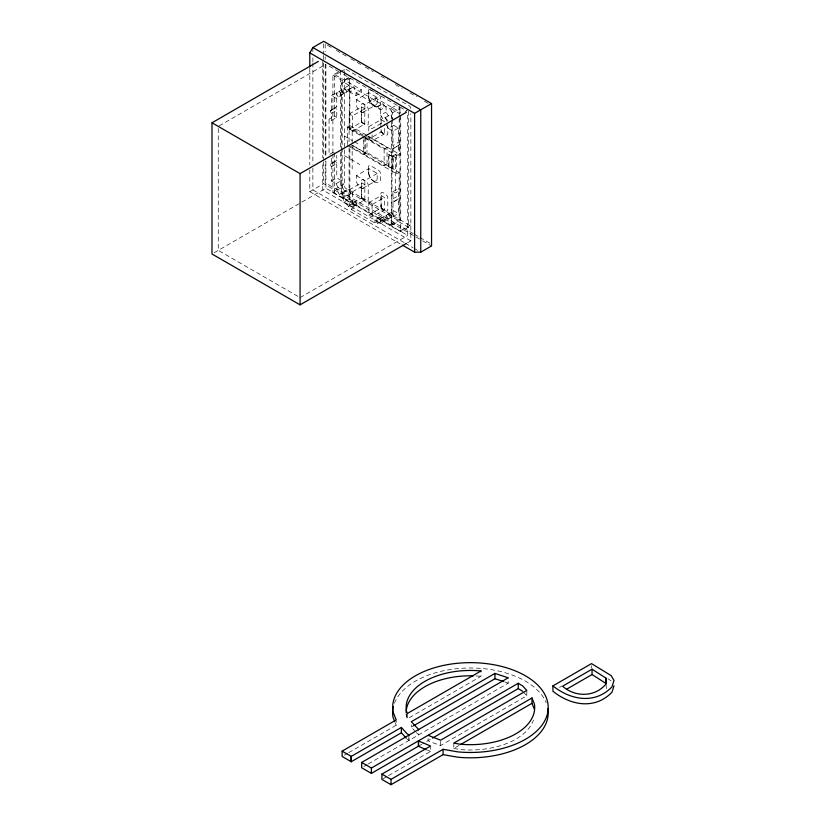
<?xml version="1.0" encoding="UTF-8"?>
<svg xmlns="http://www.w3.org/2000/svg" width="826" height="826" viewBox="0 0 826 826"><rect width="100%" height="100%" fill="white"/><g stroke="black" fill="none" stroke-linecap="round" stroke-linejoin="round"><path stroke-width="0.62" stroke-dasharray="4.13 3.1" d="M377.193 173.429L364.865 180.543L364.865 185.406A5.958 3.438 60 0 1 360.652 187.832A5.958 3.438 60 0 1 356.44 180.543L356.44 175.68L368.768 168.566L377.193 173.429L377.193 178.292A5.958 3.438 60 0 1 372.98 180.718A5.958 3.438 60 0 1 368.768 173.429L368.458 166.966A3.056 1.766 60 0 1 370.616 165.716L378.422 170.218A3.056 1.766 60 0 1 380.579 173.956L380.579 178.468A8.57 4.946 60 0 1 374.519 181.968L372.98 180.718M377.193 97.478L364.865 104.592L364.865 109.455A5.958 3.438 60 0 1 360.652 111.882A5.958 3.438 60 0 1 356.44 104.592L356.44 99.729L368.768 92.615L377.193 97.478L377.193 102.331A5.958 3.438 60 0 1 372.98 104.768A5.958 3.438 60 0 1 368.768 97.478L368.458 91.015A3.056 1.766 60 0 1 368.747 89.931M341.386 150.28L341.386 83.56L341.799 82.022L349.532 77.561L349.026 143.579M391.834 224.806L392.247 123.188M399.949 117.457L399.949 218.818L399.536 220.356L390.698 225.932L398.411 221.482L408.426 227.264L408.426 109.817M400.517 230.712L400.724 229.938M333.374 152.263L329.058 154.751L329.058 119.161L331.371 120.493L331.371 113.368L330.286 110.973L336.76 106.699L336.76 92.46L341.386 95.135M330.286 110.973L336.76 106.699M338.206 187.512L335.996 183.671L331.371 180.997L331.371 166.759L330.286 164.364L336.76 160.089L336.76 155.34M330.286 164.364L336.76 160.089M393.011 156.083L398.411 152.965L400.724 154.307L395.324 157.415L393.011 156.083L393.011 148.969L399.485 144.695L398.411 142.289L398.411 128.051L393.785 125.387L391.565 121.546M393.011 148.969L399.485 144.695M388.396 213.924L393.011 216.588L393.011 202.349L399.485 198.085L398.411 195.679L398.411 188.565L400.724 189.897L395.324 193.005L393.011 191.673L393.011 198.798L394.095 201.193M393.011 202.349L399.485 198.085M332.909 152.986L332.909 75.114L338.412 71.934M340.219 72.017L334.654 75.228L334.447 76.002L334.447 116.043L329.058 119.161M340.787 71.697L345.237 69.126A2.179 1.26 60 0 0 344.463 70.22L344.463 148.618M332.909 75.114L342.924 80.896L348.427 77.716M341.386 83.56L350.172 78.408A3.273 1.889 60 0 0 349.863 79.564L349.863 125.562L367.394 135.691M331.371 109.817L331.371 95.579L336.76 92.46M343.699 93.803L343.699 88.454L349.088 85.346M346.775 90.24L353.714 86.771L355.252 88.909L349.863 92.016L348.324 89.879L346.775 90.24L343.699 88.454M348.324 89.879L353.714 86.771M349.088 90.684L335.996 98.242L331.371 95.579M356.027 95.579L356.027 92.904L361.416 89.797L361.416 92.46L356.027 95.579L349.863 92.016M331.371 113.368L336.76 110.261L335.686 107.855M331.371 120.493L336.76 117.375L336.76 110.261M356.027 92.904L369.893 100.917L375.293 97.798L399.175 111.593A2.179 1.26 60 0 1 400.517 113.255M349.233 113.978L361.561 106.853L364.824 108.743L364.824 124.003L352.495 131.127L349.233 129.238L349.233 113.978L352.495 115.857L364.824 108.743M369.893 100.917L369.893 103.58L375.293 100.473L375.293 97.798M362.759 112.45L376.625 104.437M376.057 107.143L382.996 103.673L384.534 105.811L379.144 108.929L377.606 106.791L376.057 107.143L369.893 103.58M377.606 106.791L382.996 103.673M347.302 144.571L347.302 127.039L349.863 125.562M379.144 108.929L380.683 109.817L386.083 106.699L386.083 112.037L388.303 115.877M349.233 129.238L361.561 122.124L364.824 124.003M392.247 121.907L392.247 112.925L390.698 108.474L396.212 105.305M393.197 119.336L390.481 114.618L382.903 118.996L380.683 115.155L386.083 112.037M392.247 112.925L399.949 108.474L399.536 106.461M368.809 126.739L381.137 119.615L384.4 121.505L372.072 128.619L368.809 126.739L368.809 131.675M405.122 111.716L407.321 110.447M368.809 136.61L368.809 139.078L381.137 131.964L384.4 133.843L384.4 123.972M386.176 124.654L388.396 128.495L393.785 125.387M368.809 139.078L372.072 140.967L384.4 133.843M331.371 166.759L336.76 163.651L335.686 161.246M388.396 128.495L393.011 131.169L398.411 128.051M350.596 146.481L363.781 154.09L365.515 153.099L365.515 137.653M364.09 137.539L364.09 154.266L366.992 152.593L387.033 164.157L387.033 147.431L368.107 136.507M309.791 169.826L309.791 191.673L323.658 183.671L414.858 236.319M365.206 138.179L384.131 149.103L387.033 147.431M331.371 180.997L336.76 177.879L341.386 180.553L343.606 184.394L336.027 188.772L339.3 194.43L346.868 190.063L349.088 193.904L349.088 199.242L343.699 202.349L343.699 197.011L341.479 193.17M394.095 147.813L393.011 145.407L398.411 142.289M214.213 252.715L325.909 188.225L407.724 235.462L407.724 114.04M335.996 183.671L341.386 180.553M388.488 154.586L393.382 156.806L392.866 169.124L388.488 166.604L388.488 154.586L393.382 156.806M363.739 136.538L396.614 155.515L399.175 154.039L399.175 118.252M332.909 154.266L332.909 192.561L340.611 188.121L350.637 193.904L349.088 189.453L349.088 147.111M364.09 154.266L384.131 165.84L387.033 164.157M350.637 193.904L342.924 198.354L341.799 195.917L341.386 193.904L349.088 189.453M388.488 166.604L393.382 168.824M349.233 189.928L361.561 182.814L364.824 184.694L364.824 199.954L352.495 207.078L352.495 191.808L349.233 189.928L349.233 205.189L361.561 198.075L364.824 199.954M352.495 191.808L364.824 184.694M343.699 197.011L349.088 193.904M362.759 188.4L376.625 180.388M347.302 145.376L396.614 173.842L399.175 172.366L399.175 218.374A3.273 1.889 60 0 1 396.872 219.706L352.175 193.904A3.273 1.889 60 0 1 349.863 189.897L349.863 145.169M343.699 202.349L346.775 204.136L352.175 201.017L353.714 203.248L355.252 202.793L356.801 203.692L356.801 206.355L351.401 209.474L351.401 206.799L356.801 203.692M346.775 204.136L348.324 206.355L353.714 203.248M348.324 206.355L355.252 202.793M368.809 202.69L381.137 195.566L384.4 197.455L384.4 209.804L372.072 216.918L368.809 215.028L368.809 202.69L372.072 204.569L384.4 197.455M393.011 191.673L398.411 188.565M393.011 198.798L398.411 195.679M368.809 215.028L381.137 207.915L384.4 209.804M408.426 227.264L400.724 231.714L379.919 219.706L374.519 222.814L374.519 220.15L379.919 217.031L382.996 220.15L384.534 219.706L386.083 220.594L386.083 215.256M374.519 220.15L376.057 221.038L393.785 210.806L398.411 213.48L398.411 199.242M376.057 221.038L377.606 223.268L382.996 220.15M377.606 223.268L384.534 219.706M379.144 222.814L380.683 223.712L386.083 220.594M393.011 216.588L398.411 213.48M390.316 224.465L399.949 218.818M410.532 224.92L399.949 231.032L399.175 230.826M300.075 297.608L407.724 235.462M407.528 242.803L410.852 240.882L410.852 113.534M344.339 755.201L347.643 753.281M348.748 752.651L396.212 725.249L396.212 720.974M406.165 714.067A64.273 37.108 0 0 0 406.433 716.472L407.373 718.806L480.99 676.298L480.99 670.96M415.54 731.691L411.276 727.066L413.506 725.775M363.874 766.487L367.157 764.587M368.262 763.947L508.207 683.154L508.207 677.816M430.325 739.363L422.819 743.679M383.016 778.804L387.446 776.254M388.55 775.614L430.573 751.35L430.573 747.076M428.105 738.516L428.105 740.654L429.551 741.552L440.63 745.537L526.812 695.781L526.812 690.443M453.815 743.111L453.815 748.449L459.401 745.217M559.543 687.408L561.742 686.138M418.596 746.105L421.766 744.288M453.815 748.449L459.834 749.502A64.273 37.108 0 0 0 533.472 720.065M335.222 74.908L361.416 89.797M504.862 681.946L508.207 683.154M427.279 750.132L430.573 751.35M327.437 45.254L331.897 47.836M336.347 50.407L346.383 56.199M350.844 58.77L360.879 64.562M365.34 67.143L373.145 71.645M380.951 76.157L387.642 80.019M395.437 84.52L402.128 88.382M409.933 92.884L416.624 96.756M424.43 101.257L428.89 103.828M346.011 69.332L409.2 105.811A2.179 1.26 60 0 1 410.739 108.474M370.616 89.766L377.306 93.627M329.223 66.163L339.176 71.914M343.595 74.464L406.619 110.849M390.698 108.474L399.608 113.616M356.44 99.729L364.865 104.592M334.447 116.043L336.76 117.375M368.489 136.321L399.175 154.039M363.316 135.092L349.026 126.843L347.302 127.844L363.781 137.364M347.302 127.039L362.645 135.898M344.463 136.063L352.175 140.513M354.375 141.783L359.878 144.963M353.146 145.789L399.175 172.366M350.121 144.209L365.515 153.099M344.463 155.639L359.878 164.539M356.44 175.68L364.865 180.543M413.279 233.624L325.207 182.773L325.207 160.925M414.394 234.274L418.854 236.845M419.969 237.485L430.005 243.288M415.974 236.959L421.539 240.17M422.644 240.82L431.544 245.952M349.088 199.242L352.175 201.017M332.909 192.561L356.801 206.355M410.852 240.882L322.78 190.032L322.78 163.021M349.863 205.911L351.401 206.799M351.401 209.474L374.519 222.814M404.069 242.545L312.878 189.897L312.878 165.53M405.184 243.195L412.969 247.686M414.084 248.327L418.534 250.897M309.791 191.673L400.094 243.815M297.856 296.327L218.26 250.371L218.26 126.399L325.909 64.252L325.909 156.269M407.001 739.033L409.107 740.375L409.107 737.164M607.957 678.765L611.116 680.913M387.786 124.365L387.786 133.667A3.056 1.766 60 0 1 385.628 134.917A10.211 5.896 60 0 1 381.901 132.428A3.056 1.766 60 0 1 380.827 129.651L381.137 131.964L382.985 133.389M361.561 122.124L363.409 123.549A10.211 5.896 60 0 0 367.136 125.366A3.056 1.766 60 0 0 368.22 123.828L368.22 109.28A3.056 1.766 60 0 0 366.063 105.542A10.211 5.896 60 0 0 362.335 103.725A3.056 1.766 60 0 0 361.251 105.253L361.561 122.124L361.561 106.853M380.827 205.602A3.056 1.766 60 0 0 381.901 208.379A10.211 5.896 60 0 0 385.628 210.867A3.056 1.766 60 0 0 387.786 209.618L387.786 197.992A3.056 1.766 60 0 0 385.628 194.255A10.211 5.896 60 0 0 381.901 192.437A3.056 1.766 60 0 0 380.827 193.965L381.137 207.915L382.985 209.339M361.561 198.075L363.409 199.5A10.211 5.896 60 0 0 367.136 201.317A3.056 1.766 60 0 0 368.22 199.778L368.22 185.231A3.056 1.766 60 0 0 366.063 181.493A10.211 5.896 60 0 0 362.335 179.676A3.056 1.766 60 0 0 361.251 181.204L361.561 198.075L361.561 182.814M372.98 104.768L374.519 106.007A8.57 4.946 60 0 0 380.579 102.517L380.579 98.005A3.056 1.766 60 0 0 379.506 95.227M523.539 692.229L526.812 695.781M416.397 732.621L418.699 734.83L418.699 729.492M385.081 117.736L387.807 122.454M346.868 91.965L344.69 88.186L336.027 93.193L338.206 96.962M341.427 90.075L343.606 93.854M339.3 91.304L341.479 95.083M391.565 212.086L393.744 215.865L385.081 220.862L382.903 217.093M388.303 213.975L390.481 217.754M386.176 215.204L388.354 218.973M341.427 185.654L344.69 191.312M395.293 722.957L396.212 725.249M606.077 684.537L606.449 688.781L606.449 686.643M591.509 665.746L591.509 667.883M440.63 741.273L440.63 745.537M411.276 724.929L411.276 727.066M408.86 735.14L408.86 740.478M407.373 713.468L407.373 718.806M406.433 714.345L406.433 716.472M400.724 115.537L400.724 231.714M399.949 108.474L399.949 116.177M399.175 116.982L399.175 108.03A3.273 1.889 60 0 0 398.865 106.523M398.411 145.851L398.411 152.965M396.614 155.515L396.614 173.842M395.324 157.415L395.324 193.005M393.011 131.169L393.011 145.407M392.866 157.116L392.866 169.124M391.472 118.903L391.472 112.481A3.273 1.889 60 0 0 389.16 108.474L344.463 82.672A3.273 1.889 60 0 0 342.16 84.015L342.16 194.347A3.273 1.889 60 0 0 344.463 198.354L389.16 224.156A3.273 1.889 60 0 0 391.472 222.814L391.472 120.183M389.015 154.286L389.015 166.305M384.131 149.103L384.131 165.84M381.137 119.615L381.137 124.55M381.137 129.496L381.137 131.964M381.137 195.566L381.137 207.915M380.827 127.318L380.827 118.015A3.056 1.766 60 0 1 381.901 116.476A10.211 5.896 60 0 1 385.628 118.294A3.056 1.766 60 0 1 387.497 120.627M380.683 109.817L380.683 115.155M380.683 218.374L380.683 223.712M379.919 217.031L379.919 219.706M372.072 134.793L372.072 140.967M372.072 204.569L372.072 216.918M368.768 92.615L368.768 97.478M368.768 168.566L368.768 173.429M366.992 135.867L366.992 152.593M363.781 139.935L363.781 154.09M352.495 115.857L352.495 131.127M352.175 131.613L352.175 144.323M352.175 145.593L352.175 149.413M352.175 151.189L352.175 168.989M344.463 149.909L344.463 185.891A2.179 1.26 60 0 0 346.011 188.565L409.2 225.044A2.179 1.26 60 0 0 410.739 224.156M341.386 151.561L341.386 193.904M340.611 70.664L340.611 147.265M340.611 152.366L340.611 188.121M336.76 163.651L336.76 177.879M334.447 152.882L334.447 191.673A2.179 1.26 60 0 0 335.996 194.347M331.371 158.458L331.371 163.197M325.909 161.38L325.909 188.225M325.207 43.974L325.207 51.677M325.207 56.818L325.207 59.389M325.207 64.531L325.207 159.645M323.658 43.861L323.658 54.124M323.658 55.404L323.658 61.826M323.658 63.106L323.658 160.585M323.658 161.865L323.658 183.671M322.78 61.403L322.78 157.869M312.878 47.526L312.878 52.657M312.878 57.789L312.878 61.64M312.878 62.921L312.878 164.24M309.791 68.29L309.791 164.684M394.467 703.215A77.778 44.903 0 0 1 470.025 667.997A77.778 44.903 0 0 1 546.192 702.781M475.869 675.926A64.273 37.108 0 0 1 480.99 676.298M374.519 106.007A8.57 4.946 60 0 1 368.458 95.517M363.409 123.549A3.056 1.766 60 0 1 361.251 119.811M374.519 181.968A8.57 4.946 60 0 1 368.458 171.467M363.409 199.5A3.056 1.766 60 0 1 361.251 195.762"/><path stroke-width="1.24" d="M614.007 685.776L611.983 692.209C594.937 709.968 570.508 705.435 552.924 691.228L552.924 685.89L591.509 663.608L611.116 675.575L614.007 680.428L611.983 686.871C594.937 704.63 570.508 700.097 552.924 685.89M309.791 67.009L309.791 52.864L312.878 47.526L323.658 41.3L431.544 103.58L431.544 245.952L420.754 252.178L414.59 252.178L402.324 245.105M406.423 243.443L300.075 304.846L211.993 253.995L211.993 122.785L318.34 61.382M211.993 122.785L300.075 173.636L406.423 112.233M309.791 52.864L414.59 113.368L431.544 103.58M342.129 751.133L351.236 756.389L401.384 727.438L401.384 732.776L351.236 761.727L342.129 756.471L342.129 751.133L396.212 719.911L392.99 711.888A77.778 44.903 0 0 1 469.695 662.658A77.778 44.903 0 0 1 547.958 711.062A77.778 44.903 0 0 1 457.614 751.856L443.087 749.296L391.018 779.362L381.911 774.107L381.911 779.445L391.018 784.7L443.087 754.634L457.614 757.194A77.778 44.903 0 0 0 547.834 708.574M428.105 735.316L440.63 740.199L526.812 690.443L522.724 686.003L518.274 683.257L418.596 740.767L418.596 746.105L371.411 773.384L361.674 767.757L361.674 762.419L508.207 677.816L494.95 673.417L411.276 721.728L418.699 729.492M413.506 725.775L494.95 678.755L503.746 681.543M371.411 773.384L371.411 768.046L418.596 740.767M432.556 738.083L518.274 688.595L518.274 683.257M381.911 774.107L430.573 746.012L418.379 740.891L418.379 746.229L426.185 749.729M531.975 697.98L453.815 743.111L459.834 744.164A64.273 37.108 0 0 0 534.391 703.989L531.975 697.98L531.975 703.318L534.391 709.327M460.516 744.577L531.975 703.318M592.056 669.184L562.578 686.21C575.381 697.567 595.525 697.299 606.449 683.443L605.985 678.136L592.056 669.184L592.056 674.532L566.946 689.029M312.878 47.526L420.754 109.817L420.754 252.178M592.056 674.532L605.985 683.474L605.985 678.136M361.674 762.419L371.411 768.046M518.274 688.595L522.724 691.341M409.107 735.037L407.001 733.694L401.384 727.438M401.384 732.776L406.196 738.145M394.828 721.81L392.99 717.226A77.778 44.903 0 0 1 393.382 706.664M494.95 673.417L494.95 678.755M443.087 749.296L443.087 754.634M414.59 113.368L414.59 252.178M391.018 779.362L391.018 784.7M351.236 756.389L351.236 761.727M351.091 756.306L351.091 761.644M300.075 173.636L300.075 304.846M406.134 712.848A64.273 37.108 0 0 1 473.277 675.833M480.99 670.96L407.373 713.468L406.433 711.134A64.273 37.108 0 0 1 480.99 670.96"/></g></svg>
